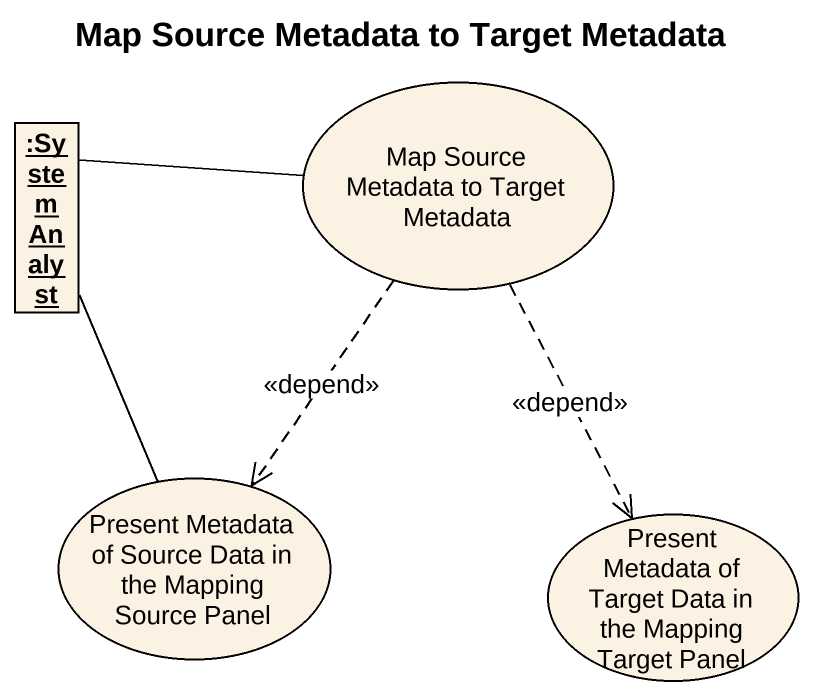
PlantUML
@startuml
title Map Source Metadata to Target Metadata
allowmixing
hide circle
hide empty members
object ":System Analyst" as System_Analyst
usecase "Map Source Metadata to Target Metadata" as Map_Source_Metadata_to
usecase "Present Metadata of Source Data in the Mapping Source Panel" as Present_Metadata_of_Source
usecase "Present Metadata of Target Data in the Mapping Target Panel" as Present_Metadata_of_Target
System_Analyst -right- Map_Source_Metadata_to
System_Analyst -- Present_Metadata_of_Source
Map_Source_Metadata_to ..> Present_Metadata_of_Source : <<depend>>
Map_Source_Metadata_to ..> Present_Metadata_of_Target : <<depend>>
@enduml
